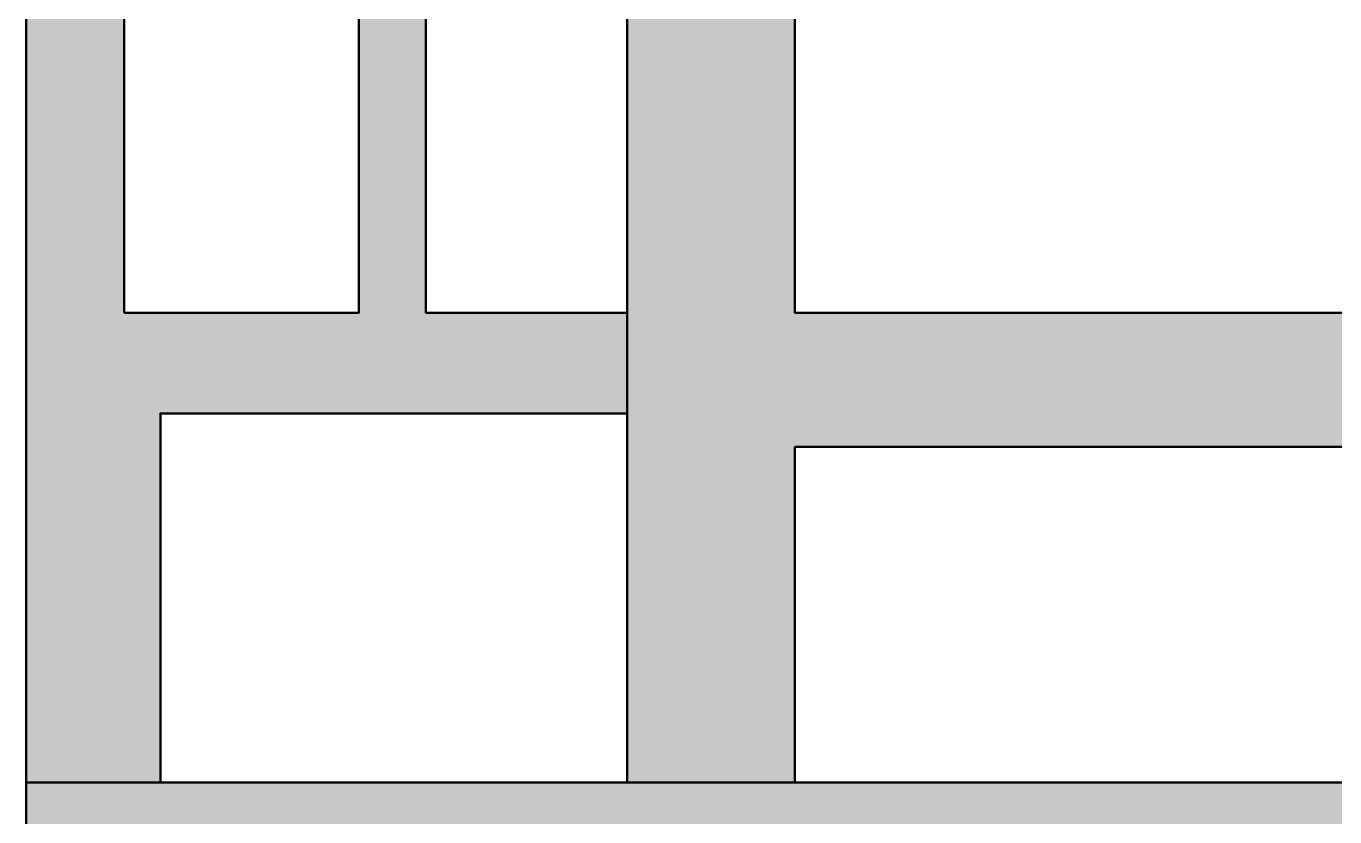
# Model space of a CAD drawing. Header units: millimetres. Extents: x 573003 to 1294762, y -9906 to 413061.
# Drawn here: x 599857 to 601807, y 158915 to 160093 of the extents above; entities that cross this region are included whole.
import ezdxf

# ---------------------------------------------------------------- set-up
doc = ezdxf.new("R2010")
doc.units = ezdxf.units.MM
doc.header["$MEASUREMENT"] = 0
doc.layers.add('A-WALL-PATT', color=251, linetype='Continuous')
doc.layers.add('KT-Net cot', color=2, linetype='Continuous', lineweight=50)

msp = doc.modelspace()

# ---------------------------------------------------------------- hatches: boundary and pattern name
at = {"layer": 'A-WALL-PATT'}
h = msp.add_hatch(color=256, dxfattribs=at)
h.dxf.hatch_style = 1
h.paths.add_polyline_path([(600752.7, 158965.8), (600752.7, 160787.7), (601002.7, 160865.8), (601002.7, 159665.8), (607656.8, 159665.8), (607656.8, 160865.8), (607856.8, 160865.8), (607856.8, 158965.8), (607656.8, 158965.8), (607656.8, 159465.8), (601002.7, 159465.8), (601002.7, 158965.8)])
h = msp.add_hatch(color=256, dxfattribs=at)
h.dxf.hatch_style = 1
h.paths.add_polyline_path([(600752.7, 159515.8), (600056.8, 159515.8), (600056.8, 158965.8), (599856.8, 158965.8), (599856.8, 160526.7), (599956.8, 160526.7), (599956.8, 160126.7), (600002.9, 160126.7), (600002.9, 159665.8), (600352.8, 159665.8), (600352.7, 160276.7), (600452.7, 160276.7), (600452.7, 159665.8), (600752.7, 159665.8)])
h = msp.add_hatch(color=256, dxfattribs=at)
h.dxf.hatch_style = 1
h.paths.add_polyline_path([(599856.8, 158965.8), (621856.8, 158965.8), (621856.8, 158715.8), (599856.8, 158715.8)])

# ---------------------------------------------------------------- linework, layer by layer
at = {"layer": 'KT-Net cot', "elevation": 0}
for points in [[(600752.7, 158965.8), (600752.7, 160787.7), (601002.7, 160865.8), (601002.7, 159665.8), (607656.8, 159665.8), (607656.8, 160865.8), (607856.8, 160865.8), (607856.8, 158965.8), (607656.8, 158965.8), (607656.8, 159465.8), (601002.7, 159465.8), (601002.7, 158965.8)], [(600752.7, 159515.8), (600056.8, 159515.8), (600056.8, 158965.8), (599856.8, 158965.8), (599856.8, 160526.7), (599956.8, 160526.7), (599956.8, 160126.7), (600002.9, 160126.7), (600002.9, 159665.8), (600352.8, 159665.8), (600352.7, 160276.7), (600452.7, 160276.7), (600452.7, 159665.8), (600752.7, 159665.8)]]:
    msp.add_lwpolyline(points, close=True, dxfattribs=at)
msp.add_lwpolyline([(599856.8, 158965.8), (621856.8, 158965.8), (621856.8, 158715.8), (599856.8, 158715.8), (599856.8, 158965.8)], dxfattribs=at)

doc.saveas('drawing.dxf')
